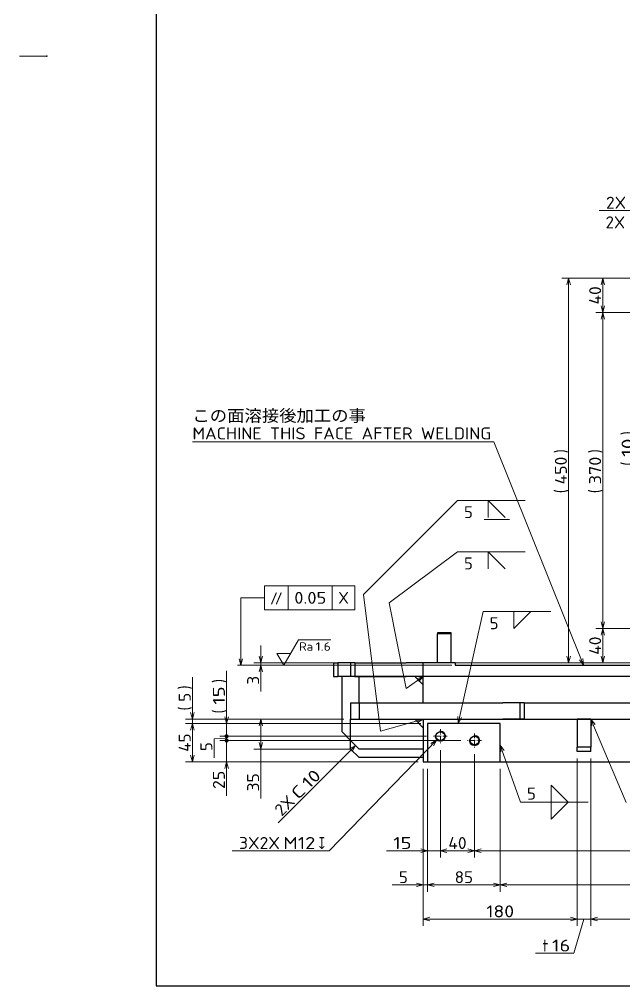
# Model space of a CAD drawing. Extents: x 0 to 1248, y -10 to 833.
# Drawn here: x 0 to 177, y 25 to 307.8 of the extents above; entities that cross this region are included whole.
import ezdxf
from ezdxf.enums import TextEntityAlignment as Align

# ---------------------------------------------------------------- set-up
doc = ezdxf.new("R2010")
doc.units = 0
doc.linetypes.add('DASHDOT', pattern=[18.5, 12, -3, 0.5, -3])
doc.layers.get('0').update_dxf_attribs({"lineweight": 13})
doc.styles.add('GDT', font='gdt.shx')
doc.styles.get("Standard").update_dxf_attribs({"font": 'isocp.shx'})
doc.dimstyles.get("Standard").update_dxf_attribs({"dimtxt": 2.5, "dimasz": 2.5, "dimexe": 1.25, "dimexo": 0.625, "dimtad": 1, "dimcen": 2.5, "dimadec": 0, "dimazin": 0, "dimtfac": 1, "dimtmove": 0, "dimatfit": 0, "dimfxl": 1, "dimarcsym": 0})

# ---------------------------------------------------------------- blocks, each defined once
blk = doc.blocks.new('*D73')
at = {"color": 7, "lineweight": 13}
for p, q in [((70.606155, 111.071602), (70.606155, 124.498495)), ((94.856155, 119.498495), (68.606155, 119.498495)), ((125.481155, 118.748495), (68.606155, 118.748495))]:
    blk.add_line(p, q, dxfattribs=at)
for points in [[(70.088516, 121.430346), (70.606155, 119.498495), (71.123795, 121.430346)], [(71.123795, 116.816645), (70.606155, 118.748495), (70.088516, 116.816645)]]:
    blk.add_lwpolyline(points, dxfattribs=at)
at = {"color": 7, "lineweight": 13, "width": 0.913975}
blk.add_text('3', height=3.5, rotation=90, dxfattribs=at).set_placement((70.106155, 113.071602), (70.106155, 115.661198), align=Align.FIT)
blk = doc.blocks.new('*D74')
at = {"color": 7, "lineweight": 13}
for p, q in [((219.856155, 231.998495), (158.606155, 231.998495)), ((160.606155, 119.498495), (160.606155, 231.998495)), ((204.981155, 119.498495), (158.606155, 119.498495))]:
    blk.add_line(p, q, dxfattribs=at)
for points in [[(161.123795, 230.066641), (160.606155, 231.998495), (160.088516, 230.066641)], [(160.088516, 121.430346), (160.606155, 119.498495), (161.123795, 121.430346)]]:
    blk.add_lwpolyline(points, dxfattribs=at)
for s, p in [(')', (160.106155, 180.80789)), ('(', (160.106155, 169.111067))]:
    blk.add_text(s, height=3.5, rotation=90.000003, dxfattribs=at).set_placement(p)
at = {"color": 7, "lineweight": 13, "width": 0.854609}
blk.add_text('450', height=3.5, rotation=90, dxfattribs=at).set_placement((160.106155, 171.689101), (160.106155, 179.80789), align=Align.FIT)
blk = doc.blocks.new('*D78')
at = {"color": 214, "lineweight": 13}
for p, q in [((210.910461, 251.870901), (169.533943, 251.870901)), ((231.484051, 200.551687), (210.910461, 251.870901))]:
    blk.add_line(p, q, dxfattribs=at)
blk.add_lwpolyline([(230.284729, 202.152197), (231.484051, 200.551687), (231.245663, 202.537428)], dxfattribs=at)
blk.add_arc((231.856155, 199.623495), 1, 111.84557, 226.43714, dxfattribs=at)
for s, width, p, p2 in [('2X', 0.953546, (171.533943, 252.370901), (177.414146, 252.370901)), ('M8', 0.967101, (178.414146, 252.370901), (185.022667, 252.370901)), ('↧ (t6)', 0.749087, (186.022667, 252.370901), (197.883217, 252.370901))]:
    blk.add_text(s, height=3.5, dxfattribs=dict(at, width=width)).set_placement(p, p2, align=Align.FIT)
blk = doc.blocks.new('*D81')
at = {"color": 214, "lineweight": 13}
for p, q in [((122.061691, 96.921889), (90.606155, 64.498495)), ((90.606155, 64.498495), (62.236084, 64.498495))]:
    blk.add_line(p, q, dxfattribs=at)
blk.add_lwpolyline([(121.088043, 95.174886), (122.061691, 96.921889), (120.344986, 95.895763)], dxfattribs=at)
for s, width, p, p2 in [('3X2X', 0.930031, (64.236084, 64.998495), (76.171478, 64.998495)), ('M12', 0.921945, (77.171494, 64.998495), (86.544601, 64.998495))]:
    blk.add_text(s, height=3.5, dxfattribs=dict(at, width=width)).set_placement(p, p2, align=Align.FIT)
at = {"color": 214, "lineweight": 13, "style": 'GDT', "width": 0.52601}
blk.add_text('x', height=3.5, dxfattribs=at).set_placement((87.544617, 64.998495), (89.385651, 64.998495), align=Align.FIT)
blk = doc.blocks.new('*D85')
at = {"color": 7, "lineweight": 13}
for p, q in [((94.856155, 102.998495), (68.606155, 102.998495)), ((70.606155, 79.8214), (70.606155, 102.998495)), ((97.356155, 94.248495), (68.606155, 94.248495))]:
    blk.add_line(p, q, dxfattribs=at)
for points in [[(71.123795, 101.066643), (70.606155, 102.998495), (70.088516, 101.066643)], [(70.088516, 96.180347), (70.606155, 94.248495), (71.123795, 96.180347)]]:
    blk.add_lwpolyline(points, dxfattribs=at)
at = {"color": 7, "lineweight": 13, "width": 0.868247}
blk.add_text('35', height=3.5, rotation=90, dxfattribs=at).set_placement((70.106155, 81.8214), (70.106155, 87.175591), align=Align.FIT)
blk = doc.blocks.new('*D92')
at = {"color": 7, "lineweight": 13}
for p, q in [((163.106155, 91.498495), (163.106155, 42.498495)), ((118.106155, 88.498495), (118.106155, 42.498495)), ((118.106155, 44.498495), (163.106155, 44.498495))]:
    blk.add_line(p, q, dxfattribs=at)
for points in [[(120.03801, 45.016135), (118.106155, 44.498495), (120.03801, 43.980856)], [(161.174301, 43.980856), (163.106155, 44.498495), (161.174301, 45.016135)]]:
    blk.add_lwpolyline(points, dxfattribs=at)
at = {"color": 7, "lineweight": 13, "width": 0.854608}
blk.add_text('180', height=3.5, dxfattribs=at).set_placement((136.546768, 44.998495), (144.665543, 44.998495), align=Align.FIT)
blk = doc.blocks.new('*D93')
at = {"color": 7, "lineweight": 13}
for p, q in [((163.106155, 91.498495), (163.106155, 42.498495)), ((167.106155, 91.498495), (167.106155, 42.498495)), ((158.106155, 44.498495), (172.106155, 44.498495)), ((165.106155, 44.498495), (162.106155, 34.498495)), ((162.106155, 34.498495), (150.931152, 34.498495))]:
    blk.add_line(p, q, dxfattribs=at)
for points in [[(161.174301, 43.980856), (163.106155, 44.498495), (161.174301, 45.016135)], [(169.03801, 45.016135), (167.106155, 44.498495), (169.03801, 43.980856)]]:
    blk.add_lwpolyline(points, dxfattribs=at)
for s, width, p, p2 in [('t', 1.09248, (152.931152, 34.998495), (154.751953, 34.998495)), ('16', 0.868247, (155.751968, 34.998495), (161.106155, 34.998495))]:
    blk.add_text(s, height=3.5, dxfattribs=dict(at, width=width)).set_placement(p, p2, align=Align.FIT)
blk = doc.blocks.new('*D94')
at = {"color": 7, "lineweight": 13}
for p, q in [((167.106155, 91.498495), (167.106155, 42.498495)), ((414.106155, 91.498495), (414.106155, 42.498495)), ((167.106155, 44.498495), (414.106155, 44.498495))]:
    blk.add_line(p, q, dxfattribs=at)
for points in [[(169.03801, 45.016135), (167.106155, 44.498495), (169.03801, 43.980856)], [(412.174301, 43.980856), (414.106155, 44.498495), (412.174301, 45.016135)]]:
    blk.add_lwpolyline(points, dxfattribs=at)
at = {"color": 7, "lineweight": 13, "width": 0.854609}
blk.add_text('988', height=3.5, dxfattribs=at).set_placement((286.546762, 44.998495), (294.665548, 44.998495), align=Align.FIT)
blk = doc.blocks.new('*D97')
at = {"color": 7, "lineweight": 13}
for p, q in [((258.606155, 129.498495), (168.606155, 129.498495)), ((170.606155, 119.498495), (170.606155, 129.498495)), ((204.981155, 119.498495), (168.606155, 119.498495))]:
    blk.add_line(p, q, dxfattribs=at)
for points in [[(171.123795, 127.566645), (170.606155, 129.498495), (170.088516, 127.566645)], [(170.088516, 121.430346), (170.606155, 119.498495), (171.123795, 121.430346)]]:
    blk.add_lwpolyline(points, dxfattribs=at)
at = {"color": 7, "lineweight": 13, "width": 0.868247}
blk.add_text('40', height=3.5, rotation=90, dxfattribs=at).set_placement((170.106155, 121.821402), (170.106155, 127.175589), align=Align.FIT)
blk = doc.blocks.new('*D98')
at = {"color": 7, "lineweight": 13}
for p, q in [((258.606155, 221.998495), (168.606155, 221.998495)), ((170.606155, 129.498495), (170.606155, 221.998495)), ((258.606155, 129.498495), (168.606155, 129.498495))]:
    blk.add_line(p, q, dxfattribs=at)
for points in [[(171.123795, 220.066641), (170.606155, 221.998495), (170.088516, 220.066641)], [(170.088516, 131.430346), (170.606155, 129.498495), (171.123795, 131.430346)]]:
    blk.add_lwpolyline(points, dxfattribs=at)
for s, p in [(')', (170.106155, 180.80789)), ('(', (170.106155, 169.111067))]:
    blk.add_text(s, height=3.5, rotation=90.000003, dxfattribs=at).set_placement(p)
at = {"color": 7, "lineweight": 13, "width": 0.854609}
blk.add_text('370', height=3.5, rotation=90, dxfattribs=at).set_placement((170.106155, 171.689101), (170.106155, 179.80789), align=Align.FIT)
blk = doc.blocks.new('*D99')
at = {"color": 7, "lineweight": 13}
for p, q in [((219.856155, 231.998495), (168.606155, 231.998495)), ((170.606155, 221.998495), (170.606155, 231.998495)), ((258.606155, 221.998495), (168.606155, 221.998495))]:
    blk.add_line(p, q, dxfattribs=at)
for points in [[(171.123795, 230.066641), (170.606155, 231.998495), (170.088516, 230.066641)], [(170.088516, 223.93035), (170.606155, 221.998495), (171.123795, 223.93035)]]:
    blk.add_lwpolyline(points, dxfattribs=at)
at = {"color": 7, "lineweight": 13, "width": 0.868247}
blk.add_text('40', height=3.5, rotation=90, dxfattribs=at).set_placement((170.106155, 224.321402), (170.106155, 229.675589), align=Align.FIT)
blk = doc.blocks.new('*D113')
at = {"color": 7, "lineweight": 13}
for p, q in [((225.356155, 162.498495), (186.297562, 162.498495)), ((188.297562, 119.498495), (188.297562, 162.498495)), ((100.106155, 119.498495), (190.297562, 119.498495))]:
    blk.add_line(p, q, dxfattribs=at)
for points in [[(188.815201, 160.566641), (188.297562, 162.498495), (187.779922, 160.566641)], [(187.779922, 121.430346), (188.297562, 119.498495), (188.815201, 121.430346)]]:
    blk.add_lwpolyline(points, dxfattribs=at)
at = {"color": 7, "lineweight": 13, "width": 0.854609}
blk.add_text('172', height=3.5, rotation=90, dxfattribs=at).set_placement((187.797562, 139.511061), (187.797562, 147.629851), align=Align.FIT)
blk = doc.blocks.new('*D115')
at = {"color": 7, "lineweight": 13}
for p, q in [((180.112213, 176.04125), (180.112213, 189.676703)), ((188.297562, 166.498495), (188.297562, 178.998495)), ((188.297562, 172.748495), (180.112213, 176.04125)), ((223.856155, 173.998495), (186.297562, 173.998495)), ((225.356155, 171.498495), (186.297562, 171.498495))]:
    blk.add_line(p, q, dxfattribs=at)
for points in [[(187.779922, 175.93035), (188.297562, 173.998495), (188.815201, 175.93035)], [(188.815201, 169.566641), (188.297562, 171.498495), (187.779922, 169.566641)]]:
    blk.add_lwpolyline(points, dxfattribs=at)
for s, p in [(')', (179.612213, 186.098669)), ('(', (179.612213, 177.166449))]:
    blk.add_text(s, height=3.5, rotation=90.000003, dxfattribs=at).set_placement(p)
at = {"color": 7, "lineweight": 13, "width": 0.868247}
blk.add_text('10', height=3.5, rotation=90, dxfattribs=at).set_placement((179.612213, 179.744482), (179.612213, 185.098669), align=Align.FIT)
blk = doc.blocks.new('*D142')
at = {"color": 7, "lineweight": 13}
for p, q in [((119.356155, 88.498495), (119.356155, 52.498495)), ((140.606155, 88.498495), (140.606155, 52.498495)), ((119.356155, 54.498495), (140.606155, 54.498495))]:
    blk.add_line(p, q, dxfattribs=at)
for points in [[(121.28801, 55.016133), (119.356155, 54.498495), (121.28801, 53.980858)], [(138.674301, 53.980858), (140.606155, 54.498495), (138.674301, 55.016133)]]:
    blk.add_lwpolyline(points, dxfattribs=at)
at = {"color": 7, "lineweight": 13, "width": 0.868247}
blk.add_text('85', height=3.5, dxfattribs=at).set_placement((127.304062, 54.998495), (132.658249, 54.998495), align=Align.FIT)
blk = doc.blocks.new('*D143')
at = {"color": 7, "lineweight": 13}
for p, q in [((140.606155, 88.498495), (140.606155, 52.498495)), ((256.856155, 88.498495), (256.856155, 52.498495)), ((140.606155, 54.498495), (256.856155, 54.498495))]:
    blk.add_line(p, q, dxfattribs=at)
for points in [[(142.53801, 55.016133), (140.606155, 54.498495), (142.53801, 53.980858)], [(254.924305, 53.980858), (256.856155, 54.498495), (254.924305, 55.016133)]]:
    blk.add_lwpolyline(points, dxfattribs=at)
at = {"color": 7, "lineweight": 13, "width": 0.854609}
blk.add_text('465', height=3.5, dxfattribs=at).set_placement((194.671761, 54.998495), (202.79055, 54.998495), align=Align.FIT)
blk = doc.blocks.new('*D148')
at = {"color": 7, "lineweight": 13}
for p, q in [((118.106155, 88.498495), (118.106155, 52.498495)), ((119.356155, 88.498495), (119.356155, 52.498495)), ((109.011017, 54.498495), (124.356155, 54.498495))]:
    blk.add_line(p, q, dxfattribs=at)
for points in [[(116.174301, 53.980858), (118.106155, 54.498495), (116.174301, 55.016133)], [(121.28801, 55.016133), (119.356155, 54.498495), (121.28801, 53.980858)]]:
    blk.add_lwpolyline(points, dxfattribs=at)
at = {"color": 7, "lineweight": 13, "width": 0.913976}
blk.add_text('5', height=3.5, dxfattribs=at).set_placement((111.011017, 54.998495), (113.600616, 54.998495), align=Align.FIT)
blk = doc.blocks.new('*D149')
at = {"color": 7, "lineweight": 13}
for p, q in [((123.106155, 93.960995), (123.106155, 62.498495)), ((133.106155, 92.710995), (133.106155, 62.498495)), ((123.106155, 64.498495), (133.106155, 64.498495))]:
    blk.add_line(p, q, dxfattribs=at)
for points in [[(125.03801, 65.016133), (123.106155, 64.498495), (125.03801, 63.980858)], [(131.174301, 63.980858), (133.106155, 64.498495), (131.174301, 65.016133)]]:
    blk.add_lwpolyline(points, dxfattribs=at)
at = {"color": 7, "lineweight": 13, "width": 0.868247}
blk.add_text('40', height=3.5, dxfattribs=at).set_placement((125.429062, 64.998495), (130.783249, 64.998495), align=Align.FIT)
blk = doc.blocks.new('*D150')
at = {"color": 7, "lineweight": 13}
for p, q in [((123.106155, 93.960995), (123.106155, 62.498495)), ((119.356155, 88.498495), (119.356155, 62.498495)), ((107.328644, 64.498495), (128.106155, 64.498495))]:
    blk.add_line(p, q, dxfattribs=at)
for points in [[(117.424301, 63.980858), (119.356155, 64.498495), (117.424301, 65.016133)], [(125.03801, 65.016133), (123.106155, 64.498495), (125.03801, 63.980858)]]:
    blk.add_lwpolyline(points, dxfattribs=at)
at = {"color": 7, "lineweight": 13, "width": 0.868247}
blk.add_text('15', height=3.5, dxfattribs=at).set_placement((109.328644, 64.998495), (114.682831, 64.998495), align=Align.FIT)
blk = doc.blocks.new('*D151')
at = {"color": 7, "lineweight": 13}
for p, q in [((260.606155, 93.960995), (260.606155, 62.498495)), ((133.106155, 92.710995), (133.106155, 62.498495)), ((133.106155, 64.498495), (260.606155, 64.498495))]:
    blk.add_line(p, q, dxfattribs=at)
for points in [[(135.03801, 65.016133), (133.106155, 64.498495), (135.03801, 63.980858)], [(258.674303, 63.980858), (260.606155, 64.498495), (258.674303, 65.016133)]]:
    blk.add_lwpolyline(points, dxfattribs=at)
at = {"color": 7, "lineweight": 13, "width": 0.854609}
blk.add_text('510', height=3.5, dxfattribs=at).set_placement((192.796761, 64.998495), (200.91555, 64.998495), align=Align.FIT)
blk = doc.blocks.new('*D157')
at = {"color": 7, "lineweight": 13}
for p, q in [((60.606155, 97.373495), (56.932251, 97.264921)), ((56.932251, 97.264921), (56.932251, 91.675326)), ((119.068649, 97.998495), (58.606155, 97.998495)), ((129.068649, 96.748495), (58.606155, 96.748495)), ((60.606155, 97.248495), (60.606155, 97.498495))]:
    blk.add_line(p, q, dxfattribs=at)
at = {"color": 7, "lineweight": 13, "const_width": 0.5}
for points in [[(60.856155, 97.998495, 1), (60.356155, 97.998495)], [(60.356155, 97.998495, 1), (60.856155, 97.998495)], [(60.856155, 96.748495, 1), (60.356155, 96.748495)], [(60.356155, 96.748495, 1), (60.856155, 96.748495)]]:
    blk.add_lwpolyline(points, format="xyb", dxfattribs=at)
at = {"color": 7, "lineweight": 13}
for centre in [(60.606155, 97.998495), (60.606155, 96.748495)]:
    blk.add_circle(centre, 0.5, dxfattribs=at)
at = {"color": 7, "lineweight": 13, "width": 0.913975}
blk.add_text('5', height=3.5, rotation=90, dxfattribs=at).set_placement((56.432251, 93.675326), (56.432251, 96.264921), align=Align.FIT)
blk = doc.blocks.new('*D158')
at = {"color": 7, "lineweight": 13}
for p, q in [((129.068649, 96.748495), (58.606155, 96.748495)), ((60.606155, 80.536503), (60.606155, 96.248495)), ((116.572693, 90.498495), (58.606155, 90.498495))]:
    blk.add_line(p, q, dxfattribs=at)
at = {"color": 7, "lineweight": 13, "const_width": 0.5}
for points in [[(60.856155, 96.748495, 1), (60.356155, 96.748495)], [(60.356155, 96.748495, 1), (60.856155, 96.748495)]]:
    blk.add_lwpolyline(points, format="xyb", dxfattribs=at)
at = {"color": 7, "lineweight": 13}
blk.add_lwpolyline([(61.123795, 88.566643), (60.606155, 90.498495), (60.088516, 88.566643)], dxfattribs=at)
blk.add_circle((60.606155, 96.748495), 0.5, dxfattribs=at)
at = {"color": 7, "lineweight": 13, "width": 0.868247}
blk.add_text('25', height=3.5, rotation=90, dxfattribs=at).set_placement((60.106155, 82.536503), (60.106155, 87.890694), align=Align.FIT)
blk = doc.blocks.new('*D159')
at = {"color": 7, "lineweight": 13}
for p, q in [((60.606155, 98.498495), (60.606155, 117.157458)), ((117.356155, 101.748495), (58.606155, 101.748495)), ((119.068649, 97.998495), (58.606155, 97.998495))]:
    blk.add_line(p, q, dxfattribs=at)
blk.add_lwpolyline([(60.088516, 103.680348), (60.606155, 101.748495), (61.123795, 103.680348)], dxfattribs=at)
at = {"color": 7, "lineweight": 13, "const_width": 0.5}
for points in [[(60.856155, 97.998495, 1), (60.356155, 97.998495)], [(60.356155, 97.998495, 1), (60.856155, 97.998495)]]:
    blk.add_lwpolyline(points, format="xyb", dxfattribs=at)
at = {"color": 7, "lineweight": 13}
blk.add_circle((60.606155, 97.998495), 0.5, dxfattribs=at)
for s, p in [(')', (60.106155, 113.579424)), ('(', (60.106155, 104.6472))]:
    blk.add_text(s, height=3.5, rotation=90.000003, dxfattribs=at).set_placement(p)
at = {"color": 7, "lineweight": 13, "width": 0.868247}
blk.add_text('15', height=3.5, rotation=90, dxfattribs=at).set_placement((60.106155, 107.225233), (60.106155, 112.579424), align=Align.FIT)
blk = doc.blocks.new('*D160')
at = {"color": 7, "lineweight": 13}
for p, q in [((50.606155, 96.748495), (50.606155, 115.266237)), ((94.856155, 102.998495), (48.606155, 102.998495)), ((117.356155, 101.748495), (48.606155, 101.748495))]:
    blk.add_line(p, q, dxfattribs=at)
for points in [[(50.088516, 104.930348), (50.606155, 102.998495), (51.123795, 104.930348)], [(51.123795, 99.816644), (50.606155, 101.748495), (50.088516, 99.816644)]]:
    blk.add_lwpolyline(points, dxfattribs=at)
for s, p in [(')', (50.106155, 111.688202)), ('(', (50.106155, 105.520573))]:
    blk.add_text(s, height=3.5, rotation=90.000003, dxfattribs=at).set_placement(p)
at = {"color": 7, "lineweight": 13, "width": 0.913975}
blk.add_text('5', height=3.5, rotation=90, dxfattribs=at).set_placement((50.106155, 108.098606), (50.106155, 110.688202), align=Align.FIT)
blk = doc.blocks.new('*D161')
at = {"color": 7, "lineweight": 13}
for p, q in [((117.356155, 101.748495), (48.606155, 101.748495)), ((50.606155, 90.498495), (50.606155, 101.748495)), ((116.572693, 90.498495), (48.606155, 90.498495))]:
    blk.add_line(p, q, dxfattribs=at)
for points in [[(51.123795, 99.816644), (50.606155, 101.748495), (50.088516, 99.816644)], [(50.088516, 92.430347), (50.606155, 90.498495), (51.123795, 92.430347)]]:
    blk.add_lwpolyline(points, dxfattribs=at)
at = {"color": 7, "lineweight": 13, "width": 0.868247}
blk.add_text('45', height=3.5, rotation=90, dxfattribs=at).set_placement((50.106155, 93.4464), (50.106155, 98.800591), align=Align.FIT)

msp = doc.modelspace()

# ---------------------------------------------------------------- linework, layer by layer
at = {"color": 7, "lineweight": 25}
for p, q in [((40, 816), (40, 25)), ((122.2312, 128.2485), (122.2312, 127.9985)), ((126.2312, 128.2485), (122.2312, 128.2485)), ((126.2312, 127.9985), (122.2312, 127.9985)), ((122.2312, 119.4985), (122.2312, 127.9985)), ((126.2312, 127.9985), (126.2312, 128.2485)), ((126.2312, 119.4985), (126.2312, 127.9985)), ((91.8562, 119.4985), (91.8562, 115.4985)), ((91.8562, 119.4985), (93.1062, 119.4985)), ((93.1062, 119.4985), (93.1062, 115.4985)), ((96.8561, 119.4985), (93.1062, 119.4985)), ((96.8562, 119.4985), (96.8562, 115.4985)), ((98.1062, 119.4985), (96.8562, 119.4985)), ((98.1062, 119.4985), (98.1062, 115.4985)), ((98.1062, 119.4985), (113.1062, 119.4985)), ((118.1062, 119.4985), (113.1062, 119.4985)), ((127.4812, 119.4985), (118.1062, 119.4985)), ((118.1062, 115.4985), (118.1062, 119.4985)), ((127.4812, 119.4985), (127.4812, 118.7485)), ((127.4812, 118.7485), (206.9812, 118.7485)), ((91.8562, 115.4985), (93.1062, 115.4985)), ((96.8561, 115.4985), (93.1062, 115.4985)), ((99.3561, 115.4985), (94.3562, 115.4985)), ((94.3562, 99.2485), (94.3562, 115.4985)), ((98.1062, 115.4985), (96.8562, 115.4985)), ((98.1062, 115.4985), (113.1062, 115.4985)), ((115.6062, 115.4985), (99.3562, 115.4985)), ((99.3562, 107.7486), (99.3562, 115.4985)), ((118.1062, 115.4985), (113.1062, 115.4985)), ((118.1062, 112.9985), (115.6062, 115.4985)), ((463.1062, 115.4985), (118.1062, 115.4985)), ((118.1062, 107.7485), (118.1062, 115.4985)), ((463.1062, 115.4985), (118.1062, 115.4985)), ((118.1062, 107.7485), (118.1062, 115.4985)), ((96.8562, 107.7485), (99.3562, 107.7485)), ((96.8562, 107.7485), (96.8562, 102.9985)), ((99.3562, 107.7485), (118.1062, 107.7485)), ((99.3562, 107.7485), (99.3562, 102.9985)), ((118.1062, 107.7485), (141.3562, 107.7485)), ((146.3562, 107.7485), (141.3562, 107.7485)), ((146.3562, 107.7485), (146.3562, 102.9985)), ((147.6062, 107.7485), (146.3562, 107.7485)), ((147.6062, 107.7485), (182.6062, 107.7485)), ((147.6062, 107.7485), (147.6062, 102.9985)), ((96.8562, 102.9985), (99.3562, 102.9985)), ((96.8562, 96.7485), (96.8562, 102.9985)), ((96.8562, 102.9985), (115.6062, 102.9985)), ((99.3562, 102.9985), (118.1062, 102.9985)), ((115.6062, 102.9985), (118.1062, 100.4985)), ((118.1062, 102.9985), (141.3562, 102.9985)), ((118.1062, 102.9985), (118.1062, 90.4985)), ((118.1062, 102.9985), (118.1062, 90.4985)), ((118.1062, 102.9985), (163.1061, 102.9985)), ((146.3562, 102.9985), (141.3562, 102.9985)), ((147.6062, 102.9985), (146.3562, 102.9985)), ((147.6062, 102.9985), (182.6062, 102.9985)), ((167.1062, 102.9985), (163.1062, 102.9985)), ((163.1062, 102.9985), (163.1062, 94.7485)), ((167.1062, 102.9985), (188.3562, 102.9985)), ((167.1062, 102.9985), (167.1062, 94.7485)), ((94.3562, 99.2485), (96.8562, 96.7485)), ((140.6062, 101.7485), (119.3562, 101.7485)), ((119.3562, 101.7485), (119.3562, 90.4985)), ((140.6062, 90.4985), (140.6062, 101.7485)), ((96.8562, 94.2485), (96.8562, 96.7486)), ((96.8562, 96.7485), (99.3562, 94.2485)), ((96.8562, 94.2485), (99.3562, 91.7485)), ((118.1062, 94.2485), (99.3562, 94.2485)), ((167.1062, 94.7485), (163.1062, 94.7485)), ((163.1062, 93.4985), (163.1062, 94.7485)), ((167.1062, 93.4985), (163.1062, 93.4985)), ((167.1062, 93.4985), (167.1062, 94.7485)), ((118.1062, 91.7485), (99.3562, 91.7485)), ((118.1062, 90.4985), (118.5727, 90.4985)), ((118.1062, 90.4985), (188.3562, 90.4985)), ((118.5821, 90.4985), (118.5727, 90.4985)), ((119.3562, 90.4985), (140.6062, 90.4985)), ((142.6322, 90.4985), (142.6396, 90.4985)), ((142.6337, 90.4985), (142.6396, 90.4985)), ((142.6337, 90.4985), (142.6396, 90.4985)), ((40, 25), (1164, 25))]:
    msp.add_line(p, q, dxfattribs=at)
at = {"color": 7, "lineweight": 13}
for p, q in [((0, 297), (8, 297)), ((128.1062, 166.9985), (147.8994, 166.9985)), ((128.1062, 151.9985), (147.8994, 151.9985)), ((71.6447, 141.9985), (71.6447, 134.9985)), ((71.6447, 141.9985), (98.1062, 141.9985)), ((78.6447, 141.9985), (78.6447, 134.9985)), ((91.4906, 141.9985), (91.4906, 134.9985)), ((98.1062, 141.9985), (98.1062, 134.9985)), ((71.6447, 134.9985), (98.1062, 134.9985)), ((128.3363, 101.7485), (135.6062, 134.4985)), ((135.6062, 134.4985), (155.3994, 134.4985)), ((77.304, 118.7485), (81.6341, 126.2485)), ((81.6341, 126.2485), (91.08, 126.2485)), ((77.304, 118.7485), (75.2833, 122.2485)), ((75.2833, 122.2485), (79.3247, 122.2485)), ((63.7729, 118.7485), (126.4812, 118.7485)), ((76.304, 118.7485), (126.4812, 118.7485)), ((167.1062, 102.9985), (177.404, 78.5966)), ((98.3152, 95.2894), (75.6401, 72.6143)), ((140.6062, 95.4257), (146.5207, 78.7078)), ((146.5207, 78.7078), (166.3139, 78.7078))]:
    msp.add_line(p, q, dxfattribs=at)
at = {"color": 7, "linetype": 'DASHDOT', "lineweight": 13, "ltscale": 0.101875}
for p, q in [((123.1062, 100.036), (123.1062, 95.961)), ((125.1437, 97.9985), (121.0686, 97.9985)), ((135.1437, 96.7485), (131.0686, 96.7485)), ((133.1062, 98.786), (133.1062, 94.711))]:
    msp.add_line(p, q, dxfattribs=at)
at = {"color": 7, "lineweight": 13}
for points in [[(165.005, 118.7485), (138.7348, 184.1401), (50.6062, 184.1401)], [(118.1062, 102.9985), (105.6062, 99.4985), (100.6062, 139.4985), (128.1062, 166.9985)], [(137.1266, 162.0265), (137.1266, 166.9985), (142.0987, 162.0265)], [(135.8836, 161.405), (139.6127, 161.405), (143.3417, 161.405)], [(118.1062, 115.4985), (113.1062, 111.9985), (108.1062, 136.9985), (128.1062, 151.9985)], [(137.1266, 147.0265), (137.1266, 151.9985), (142.0987, 147.0265)], [(64.7729, 118.7485), (64.7729, 138.4985), (71.6447, 138.4985)], [(64.2553, 120.6804), (64.7729, 118.7485), (65.2906, 120.6804)], [(163.8045, 120.3481), (165.005, 118.7485), (164.7652, 120.7341)], [(116.8204, 113.9666), (118.1062, 115.4985), (116.2267, 114.8147)], [(116.3854, 101.9791), (118.1062, 102.9985), (116.1063, 102.9761)], [(128.2496, 103.7466), (128.3363, 101.7485), (129.2603, 103.5223)], [(168.3342, 101.4199), (167.1062, 102.9985), (167.3804, 101.0174)], [(97.3152, 93.5574), (98.3152, 95.2894), (96.5832, 94.2894)], [(141.7385, 93.7771), (140.6062, 95.4257), (140.7625, 93.4318)]]:
    msp.add_lwpolyline(points, dxfattribs=at)
for points in [[(144.6266, 134.4985), (149.5987, 134.4985), (144.6266, 129.5265)], [(155.5412, 78.7078), (160.5132, 78.7078), (155.5412, 83.6798)], [(155.5412, 78.7078), (160.5132, 78.7078), (155.5412, 73.7357)]]:
    msp.add_lwpolyline(points, close=True, dxfattribs=at)
msp.add_circle((8, 297), 0.1, dxfattribs=at)
at = {"color": 7, "lineweight": 25}
for centre in [(123.1062, 97.9985), (133.1062, 96.7485)]:
    msp.add_circle(centre, 1.2875, dxfattribs=at)
at = {"color": 7, "lineweight": 13}
for centre in [(123.1062, 97.9985), (133.1062, 96.7485)]:
    msp.add_arc(centre, 1.5, 169.999993, 100.000014, dxfattribs=at)

# ---------------------------------------------------------------- texts
for s, height, width, p, p2 in [('2X', 3.5, 0.925168, (171.4194, 246.6233), (177.1246, 246.6233)), ('この面溶接後加工の事', 3.5, 1.719996, (50.6062, 190.0476), (101.346, 190.0476)), ('MACHINE THIS FACE AFTER WELDING', 3.5, 0.902361, (50.6062, 184.8684), (137.9848, 184.8684)), ('5', 3.5, 0.913976, (130.0312, 161.8193), (132.6208, 161.8193)), ('5', 3.5, 0.913976, (130.0312, 146.8193), (132.6208, 146.8193)), ('0.05', 3.5, 0.836938, (80.3947, 136.7485), (89.7406, 136.7485)), ('X', 3.5, 1.099624, (93.2406, 136.7485), (96.3562, 136.7485)), ('5', 3.5, 0.913976, (137.5312, 129.3193), (140.1208, 129.3193)), ('Ra', 2.5, 0.950868, (81.804, 122.9985), (85.8791, 122.9985)), ('1.6', 2.5, 0.795474, (86.6291, 122.9985), (91.08, 122.9985)), ('5', 3.5, 0.913976, (148.4457, 79.4361), (151.0353, 79.4361))]:
    msp.add_text(s, height=height, dxfattribs=dict(at, width=width)).set_placement(p, p2, align=Align.FIT)
at = {"color": 7, "lineweight": 13, "style": 'GDT', "width": 0.65625}
msp.add_text('f', height=3.5, dxfattribs=at).set_placement((73.3947, 136.7485), (76.8947, 136.7485), align=Align.FIT)
at = {"color": 7, "lineweight": 13}
for s, rotation, width, p, p2 in [('10', 45.000032, 0.868247, (84.7048, 82.3861), (88.4908, 86.1721)), ('C', 45.000126, 1.146433, (81.5658, 79.2471), (83.9977, 81.679)), ('2X', 45.000013, 0.953546, (76.7007, 74.382), (80.8587, 78.54))]:
    msp.add_text(s, height=3.5, rotation=rotation, dxfattribs=dict(at, width=width)).set_placement(p, p2, align=Align.FIT)

# ---------------------------------------------------------------- dimensions: what is measured, and where the dimension line sits
at = {"lineweight": 0}
for p1, p2, text, picture, middle in [((232.2283, 198.6953), (231.484, 200.5517), '2XM8↧ (t6)', '*D78', (206.5054, 262.8591)), ((124.1506, 99.0751), (122.0617, 96.9219), '3X2XM12<DEPTH>', '*D81', (85.042, 58.7631))]:
    dim = msp.add_diameter_dim_2p(p1=p1, p2=p2, text=text, dimstyle='STANDARD', override={"dimlfac": 4}, dxfattribs=at)
    dim.commit()
    dim.dimension.update_dxf_attribs({"geometry": picture, "text_midpoint": middle, "dimtype": 163})
for base, p1, p2, angle, text, picture, middle, dimtype in [((160.6062, 119.4985), (221.8562, 231.9985), (206.9812, 119.4985), 270, '(<>)', '*D74', (160.6062, 175.7485), 160), ((170.6062, 129.4985), (260.6062, 221.9985), (260.6062, 129.4985), 270, '(<>)', '*D98', (170.6062, 175.7485), 161), ((188.2976, 171.4985), (225.8562, 173.9985), (227.3562, 171.4985), 270, '(<>)', '*D115', (188.2976, 182.4216), 160), ((60.6062, 97.9985), (119.3562, 101.7485), (121.0687, 97.9985), 270, '(<>)', '*D159', (60.6062, 109.9023), 160), ((50.6062, 101.7485), (96.8562, 102.9985), (119.3562, 101.7485), 270, '(<>)', '*D160', (50.6062, 109.3934), 160), ((163.1062, 44.4985), (167.1062, 93.4985), (163.1062, 93.4985), 180, 't<>', '*D93', (157.0187, 44.4985), 161)]:
    dim = msp.add_linear_dim(base=base, p1=p1, p2=p2, angle=angle, text=text, dimstyle='STANDARD', override={"dimlfac": 4}, dxfattribs=at)
    dim.commit()
    dim.dimension.update_dxf_attribs({"geometry": picture, "text_midpoint": middle, "dimtype": dimtype})
for base, p1, p2, angle, picture, middle, dimtype in [((170.6062, 221.9985), (221.8562, 231.9985), (260.6062, 221.9985), 270, '*D99', (170.6062, 226.9985), 160), ((188.2976, 119.4985), (227.3562, 162.4985), (98.1062, 119.4985), 270, '*D113', (188.2976, 143.5705), 160), ((170.6062, 119.4985), (260.6062, 129.4985), (206.9812, 119.4985), 270, '*D97', (170.6062, 124.4985), 160), ((70.6062, 119.4985), (127.4812, 118.7485), (96.8562, 119.4985), 90, '*D73', (70.6062, 114.3664), 160), ((70.6062, 94.2485), (96.8562, 102.9985), (99.3562, 94.2485), 270, '*D85', (70.6062, 84.4985), 160), ((50.6062, 101.7485), (118.5727, 90.4985), (119.3562, 101.7485), 90, '*D161', (50.6062, 96.1235), 160), ((60.6062, 97.9985), (131.0687, 96.7485), (121.0687, 97.9985), 90, '*D157', (60.6062, 94.9701), 160), ((60.6062, 96.7485), (118.5727, 90.4985), (131.0687, 96.7485), 90, '*D158', (60.6062, 85.2136), 160), ((118.1062, 44.4985), (163.1062, 93.4985), (118.1062, 90.4985), 180, '*D92', (140.6062, 44.4985), 160), ((133.1062, 64.4985), (260.6062, 95.961), (133.1062, 94.711), 180, '*D151', (196.8562, 64.4985), 160), ((167.1062, 44.4985), (414.1062, 93.4985), (167.1062, 93.4985), 180, '*D94', (290.6062, 44.4985), 161), ((119.3562, 54.4985), (140.6062, 90.4985), (119.3562, 90.4985), 180, '*D142', (129.9812, 54.4985), 161), ((140.6062, 54.4985), (256.8562, 90.4985), (140.6062, 90.4985), 180, '*D143', (198.7312, 54.4985), 161)]:
    dim = msp.add_linear_dim(base=base, p1=p1, p2=p2, angle=angle, dimstyle='STANDARD', override={"dimlfac": 4}, dxfattribs=at)
    dim.commit()
    dim.dimension.update_dxf_attribs({"geometry": picture, "text_midpoint": middle, "dimtype": dimtype})
for base, p1, p2, picture, middle in [((123.1062, 64.4985), (119.3562, 90.4985), (123.1062, 95.961), '*D150', (112.0057, 64.4985)), ((133.1062, 64.4985), (123.1062, 95.961), (133.1062, 94.711), '*D149', (128.1062, 64.4985)), ((119.3562, 54.4985), (118.1062, 90.4985), (119.3562, 90.4985), '*D148', (112.3058, 54.4985))]:
    dim = msp.add_linear_dim(base=base, p1=p1, p2=p2, dimstyle='STANDARD', override={"dimlfac": 4}, dxfattribs=at)
    dim.commit()
    dim.dimension.update_dxf_attribs({"geometry": picture, "text_midpoint": middle, "dimtype": 160})

doc.saveas('drawing.dxf')
